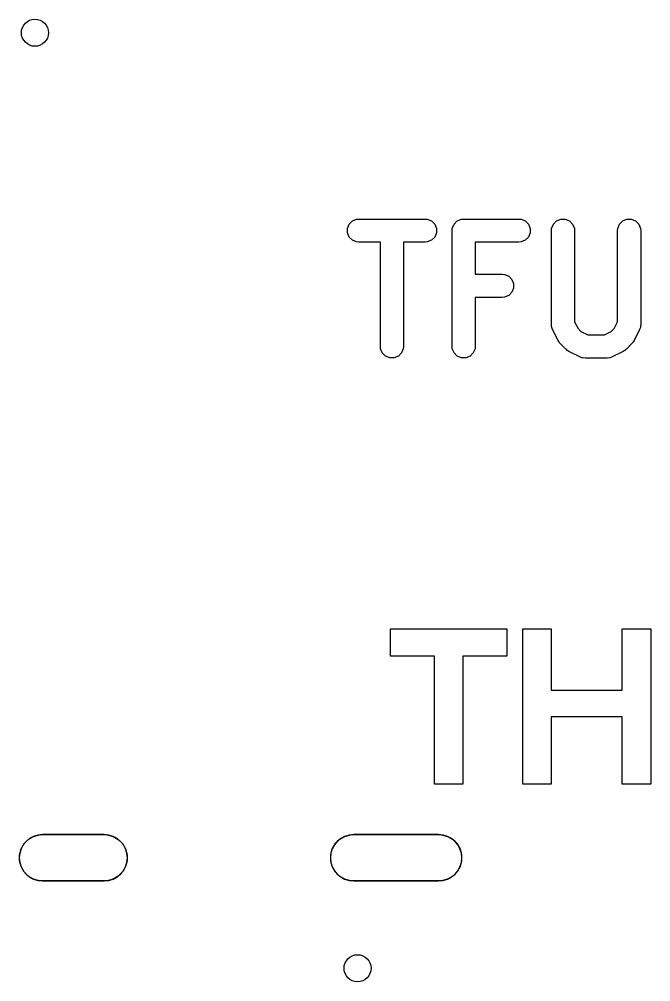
# Model space of a CAD drawing. Extents: x 5.43 to 6.48, y -4.55 to -3.35.
# Drawn here: x 5.4288 to 5.7507, y -3.8426 to -3.352 of the extents above; entities that cross this region are included whole.
import ezdxf

# ---------------------------------------------------------------- set-up
doc = ezdxf.new("R2010")
doc.units = 0
doc.header["$MEASUREMENT"] = 0
doc.layers.add('BLACK', color=7, linetype='CONTINUOUS')

msp = doc.modelspace()

# ---------------------------------------------------------------- linework, layer by layer
at = {"layer": 'BLACK', "linetype": 'CONTINUOUS'}
for p, q in [((5.59611, -3.45862), (5.59699, -3.4565)), ((5.59699, -3.4565), (5.59862, -3.45487)), ((5.59862, -3.45487), (5.60075, -3.45398)), ((5.60075, -3.45398), (5.6019, -3.45387)), ((5.6019, -3.45387), (5.63564, -3.45387)), ((5.63564, -3.45387), (5.6368, -3.45398)), ((5.6368, -3.45398), (5.63893, -3.45487)), ((5.63893, -3.45487), (5.64055, -3.4565)), ((5.64055, -3.4565), (5.64144, -3.45862)), ((5.64954, -3.45862), (5.65042, -3.4565)), ((5.65042, -3.4565), (5.65205, -3.45487)), ((5.65205, -3.45487), (5.65418, -3.45398)), ((5.65418, -3.45398), (5.65533, -3.45387)), ((5.65533, -3.45387), (5.68345, -3.45387)), ((5.68345, -3.45387), (5.6846, -3.45398)), ((5.6846, -3.45398), (5.68673, -3.45487)), ((5.68673, -3.45487), (5.68836, -3.4565)), ((5.68836, -3.4565), (5.68924, -3.45862)), ((5.70016, -3.45862), (5.70104, -3.4565)), ((5.70104, -3.4565), (5.70267, -3.45487)), ((5.70267, -3.45487), (5.7048, -3.45398)), ((5.7048, -3.45398), (5.7071, -3.45398)), ((5.7071, -3.45398), (5.70923, -3.45487)), ((5.70923, -3.45487), (5.71086, -3.4565)), ((5.71086, -3.4565), (5.71174, -3.45862)), ((5.7339, -3.45862), (5.73478, -3.4565)), ((5.73478, -3.4565), (5.73641, -3.45487)), ((5.73641, -3.45487), (5.73854, -3.45398)), ((5.73854, -3.45398), (5.74085, -3.45398)), ((5.74085, -3.45398), (5.74297, -3.45487)), ((5.74297, -3.45487), (5.7446, -3.4565)), ((5.7446, -3.4565), (5.74549, -3.45862)), ((5.59611, -3.46093), (5.59611, -3.45862)), ((5.59699, -3.46306), (5.59611, -3.46093)), ((5.59862, -3.46469), (5.59699, -3.46306)), ((5.64055, -3.46306), (5.63893, -3.46469)), ((5.64144, -3.46093), (5.64055, -3.46306)), ((5.64144, -3.45862), (5.64144, -3.46093)), ((5.64942, -3.45978), (5.64954, -3.45862)), ((5.64942, -3.51883), (5.64942, -3.45978)), ((5.68836, -3.46306), (5.68673, -3.46469)), ((5.68924, -3.46093), (5.68836, -3.46306)), ((5.68924, -3.45862), (5.68924, -3.46093)), ((5.70004, -3.45978), (5.70016, -3.45862)), ((5.70004, -3.50758), (5.70004, -3.45978)), ((5.71174, -3.45862), (5.71185, -3.45978)), ((5.71185, -3.45978), (5.71185, -3.50619)), ((5.73379, -3.45978), (5.7339, -3.45862)), ((5.73379, -3.50619), (5.73379, -3.45978)), ((5.74549, -3.45862), (5.7456, -3.45978)), ((5.7456, -3.45978), (5.7456, -3.50758)), ((5.60075, -3.46557), (5.59862, -3.46469)), ((5.6019, -3.46568), (5.60075, -3.46557)), ((5.61287, -3.46568), (5.6019, -3.46568)), ((5.61287, -3.51883), (5.61287, -3.46568)), ((5.63564, -3.46568), (5.62468, -3.46568)), ((5.62468, -3.46568), (5.62468, -3.51883)), ((5.6368, -3.46557), (5.63564, -3.46568)), ((5.63893, -3.46469), (5.6368, -3.46557)), ((5.68345, -3.46568), (5.66123, -3.46568)), ((5.66123, -3.46568), (5.66123, -3.48199)), ((5.6846, -3.46557), (5.68345, -3.46568)), ((5.68673, -3.46469), (5.6846, -3.46557)), ((5.66123, -3.48199), (5.67501, -3.48199)), ((5.67501, -3.48199), (5.67617, -3.48211)), ((5.67617, -3.48211), (5.6783, -3.48299)), ((5.6783, -3.48299), (5.67992, -3.48462)), ((5.67992, -3.48462), (5.68081, -3.48675)), ((5.68081, -3.48675), (5.68081, -3.48905)), ((5.67992, -3.49118), (5.6783, -3.49281)), ((5.68081, -3.48905), (5.67992, -3.49118)), ((5.67501, -3.4938), (5.66123, -3.4938)), ((5.66123, -3.4938), (5.66123, -3.51883)), ((5.67617, -3.49369), (5.67501, -3.4938)), ((5.6783, -3.49281), (5.67617, -3.49369)), ((5.71185, -3.50619), (5.71361, -3.50971)), ((5.73203, -3.50971), (5.73379, -3.50619)), ((5.70016, -3.50874), (5.70004, -3.50758)), ((5.70024, -3.50893), (5.70016, -3.50874)), ((5.70025, -3.50914), (5.70024, -3.50893)), ((5.70067, -3.51022), (5.70025, -3.50914)), ((5.70348, -3.51585), (5.70067, -3.51022)), ((5.71361, -3.50971), (5.71507, -3.51117)), ((5.71507, -3.51117), (5.71859, -3.51293)), ((5.72705, -3.51293), (5.73057, -3.51117)), ((5.73057, -3.51117), (5.73203, -3.50971)), ((5.74498, -3.51022), (5.74216, -3.51585)), ((5.74539, -3.50914), (5.74498, -3.51022)), ((5.7454, -3.50893), (5.74539, -3.50914)), ((5.74549, -3.50874), (5.7454, -3.50893)), ((5.7456, -3.50758), (5.74549, -3.50874)), ((5.70379, -3.51634), (5.70348, -3.51585)), ((5.70385, -3.51649), (5.70379, -3.51634)), ((5.70398, -3.51665), (5.70385, -3.51649)), ((5.70409, -3.51683), (5.70398, -3.51665)), ((5.70421, -3.51693), (5.70409, -3.51683)), ((5.70458, -3.51738), (5.70421, -3.51693)), ((5.71859, -3.51293), (5.72705, -3.51293)), ((5.74143, -3.51693), (5.74106, -3.51738)), ((5.74155, -3.51683), (5.74143, -3.51693)), ((5.74166, -3.51665), (5.74155, -3.51683)), ((5.74179, -3.51649), (5.74166, -3.51665)), ((5.74185, -3.51634), (5.74179, -3.51649)), ((5.74216, -3.51585), (5.74185, -3.51634)), ((5.61298, -3.51998), (5.61287, -3.51883)), ((5.61386, -3.52211), (5.61298, -3.51998)), ((5.61549, -3.52374), (5.61386, -3.52211)), ((5.62368, -3.52211), (5.62205, -3.52374)), ((5.62456, -3.51998), (5.62368, -3.52211)), ((5.62468, -3.51883), (5.62456, -3.51998)), ((5.64954, -3.51998), (5.64942, -3.51883)), ((5.65042, -3.52211), (5.64954, -3.51998)), ((5.65205, -3.52374), (5.65042, -3.52211)), ((5.66024, -3.52211), (5.65861, -3.52374)), ((5.66112, -3.51998), (5.66024, -3.52211)), ((5.66123, -3.51883), (5.66112, -3.51998)), ((5.7074, -3.5202), (5.70458, -3.51738)), ((5.70785, -3.52057), (5.7074, -3.5202)), ((5.70795, -3.52068), (5.70785, -3.52057)), ((5.70813, -3.5208), (5.70795, -3.52068)), ((5.70829, -3.52093), (5.70813, -3.5208)), ((5.70844, -3.52099), (5.70829, -3.52093)), ((5.70893, -3.5213), (5.70844, -3.52099)), ((5.71456, -3.52411), (5.70893, -3.5213)), ((5.73671, -3.5213), (5.73109, -3.52411)), ((5.73721, -3.52099), (5.73671, -3.5213)), ((5.73735, -3.52093), (5.73721, -3.52099)), ((5.73751, -3.5208), (5.73735, -3.52093)), ((5.73769, -3.52068), (5.73751, -3.5208)), ((5.73779, -3.52057), (5.73769, -3.52068)), ((5.73825, -3.5202), (5.73779, -3.52057)), ((5.74106, -3.51738), (5.73825, -3.5202)), ((5.61762, -3.52462), (5.61549, -3.52374)), ((5.61992, -3.52462), (5.61762, -3.52462)), ((5.62205, -3.52374), (5.61992, -3.52462)), ((5.65418, -3.52462), (5.65205, -3.52374)), ((5.65648, -3.52462), (5.65418, -3.52462)), ((5.65861, -3.52374), (5.65648, -3.52462)), ((5.71564, -3.52453), (5.71456, -3.52411)), ((5.71585, -3.52454), (5.71564, -3.52453)), ((5.71604, -3.52462), (5.71585, -3.52454)), ((5.7172, -3.52474), (5.71604, -3.52462)), ((5.72845, -3.52474), (5.7172, -3.52474)), ((5.7296, -3.52462), (5.72845, -3.52474)), ((5.72979, -3.52454), (5.7296, -3.52462)), ((5.73, -3.52453), (5.72979, -3.52454)), ((5.73109, -3.52411), (5.73, -3.52453)), ((5.61805, -3.67674), (5.61805, -3.6627)), ((5.61805, -3.6627), (5.67737, -3.6627)), ((5.67737, -3.6627), (5.67737, -3.67674)), ((5.68549, -3.74193), (5.68549, -3.6627)), ((5.68549, -3.6627), (5.69998, -3.6627)), ((5.69998, -3.6627), (5.69998, -3.69405)), ((5.7362, -3.69405), (5.7362, -3.6627)), ((5.7362, -3.6627), (5.75069, -3.6627)), ((5.75069, -3.6627), (5.75069, -3.74193)), ((5.64047, -3.67674), (5.61805, -3.67674)), ((5.64047, -3.74193), (5.64047, -3.67674)), ((5.67737, -3.67674), (5.65495, -3.67674)), ((5.65495, -3.67674), (5.65495, -3.74193)), ((5.69998, -3.69405), (5.7362, -3.69405)), ((5.7362, -3.70764), (5.69998, -3.70764)), ((5.69998, -3.70764), (5.69998, -3.74193)), ((5.7362, -3.74193), (5.7362, -3.70764)), ((5.65495, -3.74193), (5.64047, -3.74193)), ((5.69998, -3.74193), (5.68549, -3.74193)), ((5.75069, -3.74193), (5.7362, -3.74193)), ((5.42969, -3.77489), (5.43123, -3.77222)), ((5.43123, -3.77222), (5.43341, -3.77004)), ((5.43341, -3.77004), (5.43608, -3.7685)), ((5.43608, -3.7685), (5.43906, -3.7677)), ((5.43906, -3.7677), (5.4406, -3.7676)), ((5.4406, -3.7676), (5.47209, -3.7676)), ((5.47209, -3.7676), (5.4406, -3.7676)), ((5.47209, -3.7676), (5.47364, -3.7677)), ((5.47364, -3.7677), (5.47661, -3.7685)), ((5.47661, -3.7685), (5.47928, -3.77004)), ((5.47928, -3.77004), (5.48146, -3.77222)), ((5.48146, -3.77222), (5.48301, -3.77489)), ((5.58835, -3.77489), (5.58989, -3.77222)), ((5.58989, -3.77222), (5.59207, -3.77004)), ((5.59207, -3.77004), (5.59474, -3.7685)), ((5.59474, -3.7685), (5.59772, -3.7677)), ((5.59772, -3.7677), (5.59926, -3.7676)), ((5.59926, -3.7676), (5.64257, -3.7676)), ((5.64257, -3.7676), (5.59926, -3.7676)), ((5.64257, -3.7676), (5.64411, -3.7677)), ((5.64411, -3.7677), (5.64709, -3.7685)), ((5.64709, -3.7685), (5.64976, -3.77004)), ((5.64976, -3.77004), (5.65194, -3.77222)), ((5.65194, -3.77222), (5.65348, -3.77489)), ((5.42889, -3.77787), (5.42969, -3.77489)), ((5.48301, -3.77489), (5.4838, -3.77787)), ((5.58755, -3.77787), (5.58835, -3.77489)), ((5.65348, -3.77489), (5.65428, -3.77787)), ((5.42889, -3.78095), (5.42889, -3.77787)), ((5.42969, -3.78393), (5.42889, -3.78095)), ((5.4838, -3.78095), (5.48301, -3.78393)), ((5.4838, -3.77787), (5.4838, -3.78095)), ((5.58755, -3.78095), (5.58755, -3.77787)), ((5.58835, -3.78393), (5.58755, -3.78095)), ((5.65428, -3.78095), (5.65348, -3.78393)), ((5.65428, -3.77787), (5.65428, -3.78095)), ((5.43123, -3.7866), (5.42969, -3.78393)), ((5.43341, -3.78878), (5.43123, -3.7866)), ((5.48146, -3.7866), (5.47928, -3.78878)), ((5.48301, -3.78393), (5.48146, -3.7866)), ((5.58989, -3.7866), (5.58835, -3.78393)), ((5.59207, -3.78878), (5.58989, -3.7866)), ((5.65194, -3.7866), (5.64976, -3.78878)), ((5.65348, -3.78393), (5.65194, -3.7866)), ((5.43608, -3.79032), (5.43341, -3.78878)), ((5.43906, -3.79112), (5.43608, -3.79032)), ((5.4406, -3.79122), (5.43906, -3.79112)), ((5.47209, -3.79122), (5.4406, -3.79122)), ((5.4406, -3.79122), (5.47209, -3.79122)), ((5.47364, -3.79112), (5.47209, -3.79122)), ((5.47661, -3.79032), (5.47364, -3.79112)), ((5.47928, -3.78878), (5.47661, -3.79032)), ((5.59474, -3.79032), (5.59207, -3.78878)), ((5.59772, -3.79112), (5.59474, -3.79032)), ((5.59926, -3.79122), (5.59772, -3.79112)), ((5.64257, -3.79122), (5.59926, -3.79122)), ((5.59926, -3.79122), (5.64257, -3.79122)), ((5.64411, -3.79112), (5.64257, -3.79122)), ((5.64709, -3.79032), (5.64411, -3.79112)), ((5.64976, -3.78878), (5.64709, -3.79032))]:
    msp.add_line(p, q, dxfattribs=at)
at = {"layer": 'BLACK'}
for centre in [(5.43677, -3.35894), (5.43677, -3.35894), (5.60123, -3.83571), (5.60123, -3.83571)]:
    msp.add_circle(centre, 0.00689, dxfattribs=at)
for centre, start, end in [((5.4406, -3.77941), 90, 270), ((5.47209, -3.77941), -90, 90), ((5.59926, -3.77941), 90, 270), ((5.64257, -3.77941), -90, 90)]:
    msp.add_arc(centre, 0.01181, start, end, dxfattribs=at)

doc.saveas('drawing.dxf')
